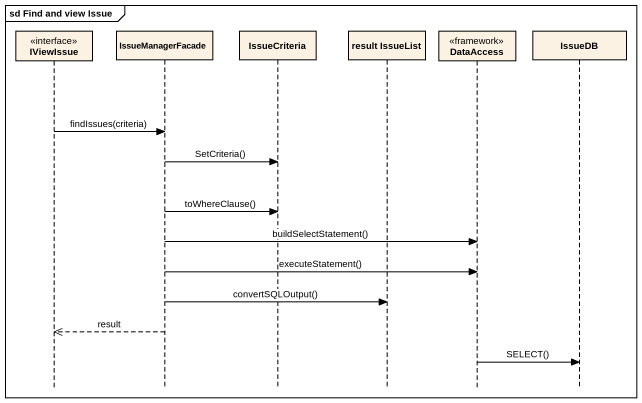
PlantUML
@startuml
mainframe sd Find and view Issue
hide footbox
participant IViewIssue <<interface>>
participant IssueManagerFacade
participant IssueCriteria
participant "result IssueList" as result_IssueList
participant DataAccess <<framework>>
participant IssueDB

IViewIssue -> IssueManagerFacade : findIssues(criteria)
IssueManagerFacade -> IssueCriteria : SetCriteria()
IssueManagerFacade -> IssueCriteria : toWhereClause()
IssueManagerFacade -> DataAccess : buildSelectStatement()
IssueManagerFacade -> DataAccess : executeStatement()
IssueManagerFacade -> result_IssueList : convertSQLOutput()
IssueManagerFacade -->> IViewIssue : result
DataAccess -> IssueDB : SELECT()
@enduml
